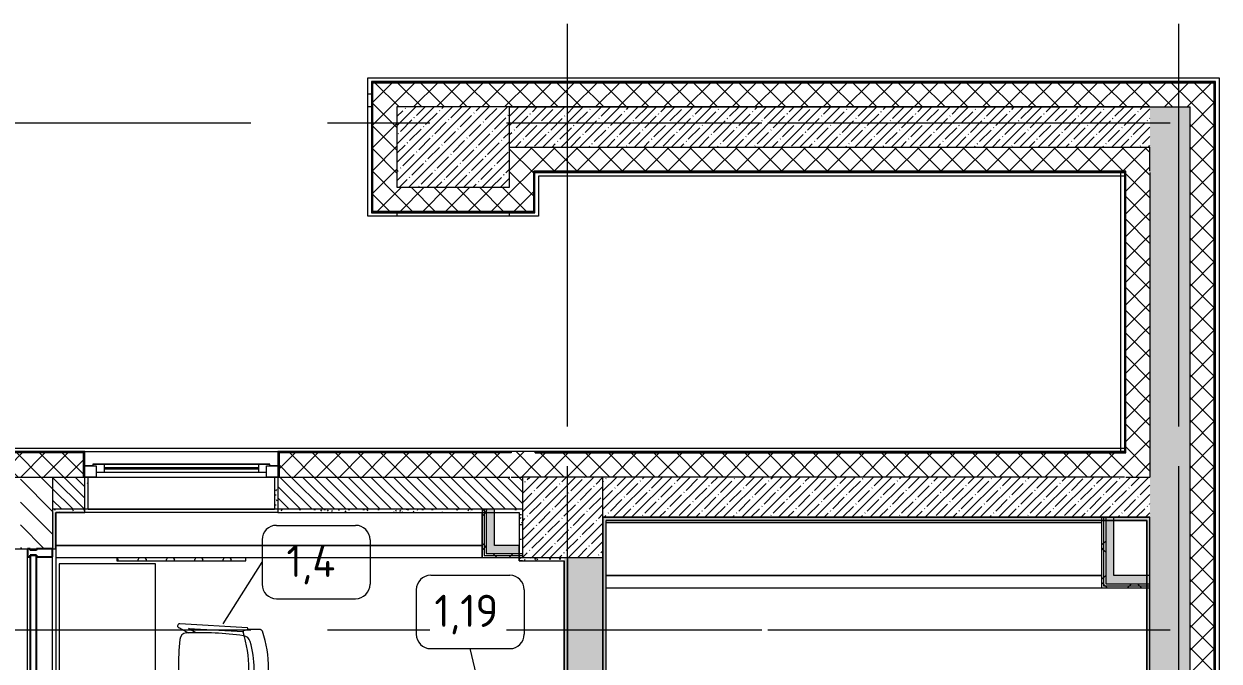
# Model space of a CAD drawing. Header units: millimetres. Extents: x 81494 to 296443, y -8553 to 29000.
# Drawn here: x 117831 to 125260, y 17957 to 21915 of the extents above; entities that cross this region are included whole.
import ezdxf

# ---------------------------------------------------------------- set-up
doc = ezdxf.new("R2010")
doc.units = ezdxf.units.MM
doc.linetypes.add('Осевая', pattern=[3175, 635, -476.25, 1587.5, -476.25])
for name, color, linetype, lineweight in [('A-GLAZ', 7, 'Continuous', 9), ('A-GLAZ-1', 7, 'Continuous', 13), ('A-GLAZ-CURT', 7, 'Continuous', 9), ('A-GLAZ-CURT-1', 7, 'Continuous', 25), ('A-GLAZ-CWMG', 7, 'Continuous', 9), ('A-GLAZ-CWMG-1', 7, 'Continuous', 25), ('A-WALL', 7, 'Continuous', 9), ('I-FURN-IDEN', 7, 'Continuous', 9), ('I-WALL', 7, 'Continuous', 9), ('S-COLS', 7, 'Continuous', 9), ('S-STRS-MBND', 7, 'Continuous', 9), ('Знаки', 7, 'Continuous', 9), ('Оси', 7, 'Continuous', 9), ('Оси-2', 7, 'Осевая', 9)]:
    doc.layers.add(name, color=color, linetype=linetype, lineweight=lineweight)
for name, color, linetype, lineweight, true_color in [('A-WALL-1', 9, 'Continuous', 9, 0x808080), ('A-WALL-FNSH-1', 9, 'Continuous', 9, 0x808080), ('I-FURN-1', 9, 'Continuous', 9, 0x808080)]:
    doc.layers.add(name, color=color, linetype=linetype, lineweight=lineweight, true_color=true_color)
doc.styles.add('GOST Common', font='GOST_Common.ttf', dxfattribs={"height": 200})
pattern_1 = [(45, (0, 0), (-70.71068, 70.71068), []), (135, (0, 0), (-70.71068, -70.71068), [])]
pattern_2 = [(45, (0, 0), (-57.024626, 57.024626), []), (45, (57.025, 0), (-57.024626, 57.024626), [100.806, -20.161, 3.353, -16.808])]
pattern_3 = [(45, (-121180, -18850), (-57.024626, 57.024626), []), (45, (-121122.975, -18850), (-57.024626, 57.024626), [100.806, -20.161, 3.353, -16.808])]
pattern_4 = [(0, (0, 0), (121.92, 30.48), [10.058, -81.382, 10.058, -81.382, -487.68]), (0, (0, 0), (121.92, 30.48), [-182.88, 10.058, -172.822, 10.058, -81.382, -213.36]), (0, (0, 0), (121.92, 30.48), [-457.2, 10.058, -50.902, 10.058, -142.342]), (120, (45.72, 15.24), (-87.356454, 90.345817), [10.058, -81.382, 10.058, -81.382, -487.68]), (120, (45.72, 15.24), (-87.356454, 90.345817), [-182.88, 10.058, -172.822, 10.058, -81.382, -213.36]), (120, (45.72, 15.24), (-87.356454, 90.345817), [-457.2, 10.058, -50.902, 10.058, -142.342]), (240, (60.96, 76.2), (-34.563546, -120.825817), [10.058, -81.382, 10.058, -81.382, -487.68]), (240, (60.96, 76.2), (-34.563546, -120.825817), [-182.88, 10.058, -172.822, 10.058, -81.382, -213.36]), (240, (60.96, 76.2), (-34.563546, -120.825817), [-457.2, 10.058, -50.902, 10.058, -142.342])]
pattern_5 = [(45, (0, 0), (-106.06602, 106.06602), []), (135, (0, 0), (-106.06602, -106.06602), [])]

# ---------------------------------------------------------------- blocks, each defined once
blk = doc.blocks.new('Системная панель - Стекло - 40мм-24262626-План расстановки мебели и оборудования 1 этажа в осях 23_1-33')
at = {"layer": 'A-GLAZ-CURT'}
h = blk.add_hatch(dxfattribs=at)
h.set_pattern_fill('FP_37', color=256, style=0, pattern_type=2)
h.set_pattern_definition([(135, (18065, -117970), (-282.8427, -282.8427), [200, -600]), (135, (18165, -118170), (-282.8427, -282.8427), [600, -200]), (135, (18265, -117770), (-282.8427, -282.8427), [200, -600])])
h.paths.add_polyline_path([(450, 40), (-450, 40), (-450, 0), (450, 0)])
at = {"layer": 'A-GLAZ-CURT-1'}
for p, q in [((450, 40), (-450, 40)), ((-450, 40), (-450, 0)), ((-450, 0), (450, 0)), ((450, 0), (450, 40))]:
    blk.add_line(p, q, dxfattribs=at)
blk = doc.blocks.new('Прямоугольный импост - Импост структурный с накладкой - 160мм-20958586-План расстановки мебели и оборудования 1 этажа в осях 23_1-33')
at = {"layer": 'A-GLAZ-CWMG'}
for p, q in [((117853, 17725), (117853, 18605)), ((118010, 17725), (118010, 18605))]:
    blk.add_line(p, q, dxfattribs=at)
blk = doc.blocks.new('Прямоугольный импост - Импост структурный с накладкой - 160мм-24262628-План расстановки мебели и оборудования 1 этажа в осях 23_1-33')
at = {"layer": 'A-GLAZ-CWMG-1'}
for p, q in [((0, 17), (-50, 17)), ((-50, 17), (-50, 0)), ((-50, 0), (-40, 0)), ((-40, 0), (-40, -40)), ((-10, -40), (-10, 0)), ((-10, 0), (0, 0)), ((0, 0), (0, 17)), ((-40, -40), (-50, -40)), ((-50, -40), (-50, -140)), ((0, -40), (-10, -40)), ((0, -140), (0, -40)), ((-50, -140), (0, -140))]:
    blk.add_line(p, q, dxfattribs=at)
blk = doc.blocks.new('120_Окно_СКБ_1Ст - 120_Окно_СКБ_1Ст_1200х2500_h_ с форточкой-22889524-План расстановки мебели и оборудования 1 этажа в осях 23_1-33')
at = {"layer": 'A-GLAZ'}
for p, q in [((600, 75), (-600, 75)), ((-600, 5), (-550, 5)), ((-480, 25), (480, 25)), ((480, 15), (-480, 15)), ((550, 5), (600, 5))]:
    blk.add_line(p, q, dxfattribs=at)
at = {"layer": 'A-GLAZ-1'}
for p, q in [((-600, 5), (-600, 75)), ((-600, 75), (-530, 75)), ((-530, 75), (-530, 5)), ((530, 5), (530, 75)), ((530, 75), (600, 75)), ((600, 75), (600, 5)), ((-530, 5), (-600, 5)), ((-530, 5), (-550, 5)), ((-550, 5), (-550, -5)), ((530, 45), (-530, 45)), ((-530, 45), (-530, 5)), ((-480, -5), (-480, 45)), ((480, -5), (480, 45)), ((530, 5), (530, 45)), ((600, 5), (530, 5)), ((550, 5), (530, 5)), ((550, -5), (550, 5)), ((-550, -5), (550, -5)), ((550, -5), (-550, -5))]:
    blk.add_line(p, q, dxfattribs=at)
blk = doc.blocks.new('BSC_Колонна _Прямоугольная - 700х500-23282984-План расстановки мебели и оборудования 1 этажа в осях 23_1-33')
at = {"layer": 'S-COLS'}
h = blk.add_hatch(dxfattribs=at)
h.set_pattern_fill('FP_57', color=256, style=0, pattern_type=2)
h.set_pattern_definition([(45, (-120500, -21150), (-57.024626, 57.024626), []), (45, (-120442.975, -21150), (-57.024626, 57.024626), [100.806, -20.161, 3.353, -16.808])])
h.paths.add_polyline_path([(-350, -250), (350, -250), (350, 250), (-350, 250), (-350, -34.8)])
for p, q in [((350, 250), (-350, 250)), ((-350, 250), (-350, -250)), ((350, -250), (350, 250)), ((-350, -250), (350, -250))]:
    blk.add_line(p, q, dxfattribs=at)
blk = doc.blocks.new('BSC_Колонна _Прямоугольная - 500х500-V22-План расстановки мебели и оборудования 1 этажа в осях 23_1-33')
at = {"layer": 'S-COLS'}
h = blk.add_hatch(dxfattribs=at)
h.set_pattern_fill('FP_61', color=256, style=0, pattern_type=2)
h.set_pattern_definition(pattern_3)
h.paths.add_polyline_path([(-250, -250), (250, -250), (250, 250), (-250, 250), (-250, 148.5)])
for p, q in [((250, 250), (-250, 250)), ((-250, 250), (-250, -250)), ((250, -250), (250, 250)), ((-250, -250), (250, -250))]:
    blk.add_line(p, q, dxfattribs=at)
blk = doc.blocks.new('BSC_Колонна _Прямоугольная - 500х500-V24-План расстановки мебели и оборудования 1 этажа в осях 23_1-33')
at = {"layer": 'S-COLS'}
h = blk.add_hatch(dxfattribs=at)
h.set_pattern_fill('FP_61', color=256, style=0, pattern_type=2)
h.set_pattern_definition(pattern_3)
h.paths.add_polyline_path([(-250, -250), (250, -250), (250, 250), (-250, 250), (-250, 148.5)])
for p, q in [((250, 250), (-250, 250)), ((-250, 250), (-250, -250)), ((250, -250), (250, 250)), ((-250, -250), (250, -250))]:
    blk.add_line(p, q, dxfattribs=at)
blk = doc.blocks.new('Стол базовый прямоугольный - 1_2-25479526-План расстановки мебели и оборудования 1 этажа в осях 23_1-33')
at = {"layer": 'I-FURN-1'}
for p, q in [((600, 300), (-600, 300)), ((-600, 300), (-600, -300)), ((600, -300), (600, 300)), ((-600, -300), (600, -300))]:
    blk.add_line(p, q, dxfattribs=at)
blk = doc.blocks.new('Chair_1 noor 78578 - 1_4-V80-План расстановки мебели и оборудования 1 этажа в осях 23_1-33')
at = {"layer": 'I-FURN-1'}
for p, q in [((-130.5, 405.7), (-130.5, 344.8)), ((359.1, 344.8), (359.1, 405.7)), ((-141.2, 329.7), (-165.1, -92)), ((-136.5, -37.1), (-117.3, 302)), ((345.9, 302), (365.1, -37.1)), ((393.7, -92), (369.8, 329.7)), ((-110.2, 8.6), (-136.5, -37.1)), ((365.1, -37.1), (338.8, 8.6)), ((-139.7, -93.5), (-108.8, -39.9)), ((337.4, -39.9), (368.3, -93.5))]:
    blk.add_line(p, q, dxfattribs=at)
for centre, radius, start, end in [((114.3, -271.9), 732.8, 71.31737, 108.68328), ((114.3, -279.3), 660.4, 111.69998, 112.75632), ((-37.4, 344.8), 93.1, 180, 204.98637), ((-37.4, 344.8), 93.1, 186.47848, 204.98637), ((-116, 308.2), 6.35, 204.98637, 258.40915), ((-116, 308.2), 6.35, 204.98637, 287.82764), ((114.3, -408), 746, 71.94453, 107.82764), ((1798.9, 37.7), 1909.3, 171.9659, 182.62606), ((-41.4, 297.5), 50.8, 106.17353, 171.9659), ((114.3, -239.2), 609.6, 73.82647, 106.17353), ((270, 297.5), 50.8, 8.0341, 73.82647), ((-1570.3, 37.7), 1909.3, 357.37394, 8.0341), ((344.3, 307.4), 6.35, 281.41858, 334.47697), ((344.6, 308.2), 6.35, 281.59085, 335.01363), ((266, 344.8), 93.1, 334.47697, 360), ((266, 344.8), 93.1, 335.01363, 353.52152), ((114.3, -279.3), 660.4, 67.24368, 68.30002), ((1798.9, 37.7), 1909.3, 180.87613, 182.33066), ((-1570.3, 37.7), 1909.3, 357.66934, 359.12387), ((-64, -47.7), 44.5, 182.62606, 265.09121), ((292.6, -47.7), 44.4, 275.93956, 357.37394), ((-152.4, -92.7), 12.7, 176.75, 356.75), ((114.8, 2033.8), 2133.6, 265.09121, 274.90442), ((381, -92.7), 12.7, 183.25, 3.25)]:
    blk.add_arc(centre, radius, start, end, dxfattribs=at)
for points in [[(-120.4, 422.3), (-122, 420.8), (-124.7, 417.8), (-127.8, 413.5), (-129.8, 409.4), (-130.4, 406.9), (-130.5, 405.7)], [(359.1, 405.7), (359, 406.9), (358.4, 409.4), (356.4, 413.5), (353.3, 417.8), (350.6, 420.8), (349, 422.3)]]:
    blk.add_open_spline(points, degree=3, dxfattribs=at)
blk = doc.blocks.new('Съемный металлический экран с перфорацией - E3-V171-План расстановки мебели и оборудования 1 этажа в осях 23_1-33')
at = {"layer": 'Знаки'}
h = blk.add_hatch(dxfattribs=at)
h.set_pattern_fill('FP_95', color=256, style=0, pattern_type=2)
h.set_pattern_definition([(0, (-118391.406, -18580), (0, 50.8), [13.612, -74.376]), (60, (-118366.006, -18573.194), (-43.99409, 25.4), [13.612, -74.376]), (120, (-118359.2, -18547.794), (-43.99409, -25.4), [13.612, -74.376]), (30, (-118377.79, -18580), (9e-05, 101.599843), [13.612, -87.988]), (30, (-118403.19, -18536.01), (9e-05, 101.599843), [13.612, -87.988]), (150, (-118391.41, -18580), (-87.98809, -50.799843), [13.612, -87.988]), (150, (-118366.01, -18536.01), (-87.98809, -50.799843), [13.612, -87.988]), (90, (-118359.2, -18561.41), (-87.988, 50.8), [13.612, -87.988]), (90, (-118410, -18561.41), (-87.988, 50.8), [13.612, -87.988])])
h.paths.add_polyline_path([(800, 0), (800, 20), (0, 20), (0, 0), (764.5, 0)])
for p, q in [((0, 20), (0, 0)), ((0, 0), (800, 0)), ((800, 0), (800, 20))]:
    blk.add_line(p, q, dxfattribs=at)
blk = doc.blocks.new('Зашивка приборов отопления2 - Зашивка приборов отопления-33269377-План расстановки мебели и оборудования 1 этажа в осях 23_1-33')
at = {"layer": 'A-WALL'}
for p, q in [((119390, 18900), (118230, 18900)), ((120680.1, 18675), (120680.1, 18880)), ((118030, 18675), (120680.1, 18675)), ((120680.1, 18675), (118030, 18675)), ((120680.1, 18600), (120680.1, 18675)), ((118030, 18600), (120680.1, 18600))]:
    blk.add_line(p, q, dxfattribs=at)
blk = doc.blocks.new('Зашивка приборов отопления3 - Зашивка приборов отопления-33270266-План расстановки мебели и оборудования 1 этажа в осях 23_1-33')
at = {"layer": 'A-WALL'}
for p, q in [((121450, 18487.5), (124530, 18487.5)), ((124530, 18487.5), (121450, 18487.5)), ((121450, 18412.5), (124530, 18412.5))]:
    blk.add_line(p, q, dxfattribs=at)
blk = doc.blocks.new('Марка_Мебель - В прямоуг_Balcon_Марка-25523697-План расстановки мебели и оборудования 1 этажа в осях 23_1-33')
at = {"layer": 'I-FURN-IDEN'}
for p, q in [((-2.455, 2.278), (2.455, 2.278)), ((-3.355, 1.378), (-3.355, -1.384)), ((3.355, 1.378), (3.355, -1.378)), ((-2.461, -2.278), (2.455, -2.278))]:
    blk.add_line(p, q, dxfattribs=at)
for centre, radius, start, end in [((-2.455, 1.378), 0.9, 90, 180), ((2.455, 1.378), 0.9, 0, 90), ((-2.461, -1.384), 0.893, 180, 270), ((2.455, -1.378), 0.9, 270, 0)]:
    blk.add_arc(centre, radius, start, end, dxfattribs=at)

msp = doc.modelspace()

# ---------------------------------------------------------------- hatches: boundary and pattern name
at = {"layer": 'A-WALL'}
h = msp.add_hatch(dxfattribs=at)
h.set_pattern_fill('FP_5', color=256, style=0, pattern_type=2)
h.set_pattern_definition(pattern_1)
h.paths.add_polyline_path([(125080, 21400), (125080, 21550), (120000, 21550), (120000, 21400), (122949, 21400)])
h = msp.add_hatch(dxfattribs=at)
h.set_pattern_fill('FP_5', color=256, style=0, pattern_type=2)
h.set_pattern_definition(pattern_1)
h.paths.add_polyline_path([(125080, -250), (125230, -250), (125230, 7700), (125080, 7700), (125080, -100)])
h.paths.add_polyline_path([(125080, 8900), (125230, 8900), (125230, 10820), (125080, 10820), (125080, 9473.4)])
h.paths.add_polyline_path([(125108, 13120), (125230, 13120), (125230, 13670), (125080, 13670), (125080, 13120)])
h.paths.add_polyline_path([(125230, 15220), (125230, 21550), (125080, 21550), (125080, 15220), (125188, 15220)])
h = msp.add_hatch(dxfattribs=at)
h.set_pattern_fill('FP_5', color=256, style=0, pattern_type=2)
h.set_pattern_definition(pattern_1)
h.paths.add_polyline_path([(120150, 20750), (120150, 21400), (120000, 21400), (120000, 20750)])
h = msp.add_hatch(dxfattribs=at)
h.set_pattern_fill('FP_5', color=256, style=0, pattern_type=2)
h.set_pattern_definition(pattern_1)
h.paths.add_polyline_path([(121000, 20750), (121000, 21150), (120850, 21150), (120850, 20750)])
h = msp.add_hatch(dxfattribs=at)
h.set_pattern_fill('FP_5', color=256, style=0, pattern_type=2)
h.set_pattern_definition(pattern_1)
h.paths.add_polyline_path([(124680, 21000), (124830, 21000), (124830, 21150), (121000, 21150), (121000, 21000), (124321.6, 21000)])
h = msp.add_hatch(dxfattribs=at)
h.set_pattern_fill('FP_5', color=256, style=0, pattern_type=2)
h.set_pattern_definition(pattern_1)
h.paths.add_polyline_path([(124830, 19100), (124830, 21000), (124680, 21000), (124680, 19100)])
h = msp.add_hatch(dxfattribs=at)
h.set_pattern_fill('FP_5', color=256, style=0, pattern_type=2)
h.set_pattern_definition(pattern_1)
h.paths.add_polyline_path([(120850, 20750), (120850, 20900), (120150, 20900), (120150, 20750), (120203.9, 20750)])
h = msp.add_hatch(dxfattribs=at)
h.set_pattern_fill('FP_5', color=256, style=0, pattern_type=2)
h.set_pattern_definition(pattern_1)
h.paths.add_polyline_path([(120860, 19100), (120860, 19250), (119418, 19250), (119418, 19100), (120857, 19100)])
h.paths.add_polyline_path([(118202, 19100), (118202, 19250), (115500.4, 19250), (115500.4, 19100), (118010, 19100)])
h.paths.add_polyline_path([(112908.8, 19100), (112850.4, 19180.7), (112850.4, 19250), (112790.5, 19250), (112800.4, 19236.2), (112800.4, 19100), (112902.7, 19100)])
h = msp.add_hatch(dxfattribs=at)
h.set_pattern_fill('FP_5', color=256, style=0, pattern_type=2)
h.set_pattern_definition(pattern_1)
h.paths.add_polyline_path([(121010, 19100), (121010, 19258), (120860, 19258), (120860, 19100), (120930, 19100)])
h = msp.add_hatch(dxfattribs=at)
h.set_pattern_fill('FP_5', color=256, style=0, pattern_type=2)
h.set_pattern_definition(pattern_1)
h.paths.add_polyline_path([(124680, 19100), (124680, 19250), (121010, 19250), (121010, 19100), (124677, 19100)])
h = msp.add_hatch(dxfattribs=at)
h.set_pattern_fill('FP_1', color=256, style=0, pattern_type=2)
h.set_pattern_definition([(135, (0, 0), (-35.35534, -35.35534), [])])
h.paths.add_polyline_path([(120203.9, 18900), (120930, 18900), (120930, 19100), (119410, 19100), (119410, 18900), (119517.6, 18900)])
h.paths.add_polyline_path([(118210, 18900), (118210, 19100), (118010, 19100), (118010, 18900), (118145, 18900)])
at = {"layer": 'I-WALL'}
h = msp.add_hatch(dxfattribs=at)
h.set_pattern_fill('FP_2', color=256, style=0, pattern_type=2)
h.set_pattern_definition(pattern_2)
h.paths.add_polyline_path([(124830, 21150), (124830, 21400), (120850, 21400), (120850, 21150), (122949, 21150)])
h = msp.add_hatch(dxfattribs=at)
h.set_pattern_fill('FP_2', color=256, style=0, pattern_type=2)
h.set_pattern_definition(pattern_2)
h.paths.add_polyline_path([(124830, 10600), (125080, 10600), (125080, 10820), (124830, 10820)])
h.paths.add_polyline_path([(124830, 13120), (125080, 13120), (125080, 13670), (124830, 13670), (124830, 13450)])
h.paths.add_polyline_path([(125080, 15220), (125080, 21400), (124830, 21400), (124830, 15220)])
h = msp.add_hatch(dxfattribs=at)
h.set_pattern_fill('FP_4', color=256, style=0, pattern_type=2)
h.set_pattern_definition([(135, (0, 0), (-70.71068, -70.71068), [])])
h.paths.add_polyline_path([(117810, 16450), (118010, 16450), (118010, 17675), (117810, 17675), (117810, 16520)])
h.paths.add_polyline_path([(117810, 18655), (118010, 18655), (118010, 19100), (117810, 19100), (117810, 18900)])
h = msp.add_hatch(dxfattribs=at)
h.set_pattern_fill('FP_67', color=256, style=0, pattern_type=2)
h.set_pattern_definition(pattern_4)
h.paths.add_polyline_path([(118230, 18900), (118230, 19098), (118210, 19098), (118210, 18900)])
h = msp.add_hatch(dxfattribs=at)
h.set_pattern_fill('FP_67', color=256, style=0, pattern_type=2)
h.set_pattern_definition(pattern_4)
h.paths.add_polyline_path([(119410, 18900), (119410, 19098), (119390, 19098), (119390, 18900)])
h = msp.add_hatch(dxfattribs=at)
h.set_pattern_fill('FP_2', color=256, style=0, pattern_type=2)
h.set_pattern_definition(pattern_2)
h.paths.add_polyline_path([(124605, 18850), (124830, 18850), (124830, 19100), (121430, 19100), (121430, 18850), (124555, 18850)])
h = msp.add_hatch(dxfattribs=at)
h.set_pattern_fill('FP_67', color=256, style=0, pattern_type=2)
h.set_pattern_definition(pattern_4)
h.paths.add_polyline_path([(120910, 18880), (120910, 18900), (119410, 18900), (119410, 18880), (120897, 18880)])
h.paths.add_polyline_path([(118030, 18880), (118210, 18880), (118210, 18900), (118010, 18900), (118010, 18880)])
h = msp.add_hatch(dxfattribs=at)
h.set_pattern_fill('FP_67', color=256, style=0, pattern_type=2)
h.set_pattern_definition(pattern_4)
h.paths.add_polyline_path([(118030, 13620), (118030, 14400), (118018, 14400), (118018, 14370), (118010, 14370), (118010, 13620), (118018, 13620)])
h.paths.add_polyline_path([(118030, 15350), (118030, 17675), (118010, 17675), (118010, 15380), (118018, 15380), (118018, 15350)])
h.paths.add_polyline_path([(118010, 18655), (118030, 18655), (118030, 18880), (118010, 18880)])
h = msp.add_hatch(dxfattribs=at)
h.set_pattern_fill('FP_71', color=256, style=0, pattern_type=2)
h.set_pattern_definition(pattern_5)
h.paths.add_polyline_path([(120693.1, 18612.5), (120693.1, 18900), (120680.6, 18900), (120680.6, 18612.5)])
h = msp.add_hatch(dxfattribs=at)
h.set_pattern_fill('FP_71', color=256, style=0, pattern_type=2)
h.set_pattern_definition(pattern_5)
h.paths.add_polyline_path([(120705.6, 18625), (120705.6, 18900), (120693.1, 18900), (120693.1, 18625)])
for points in [[(120755.6, 18675), (120755.6, 18900), (120705.6, 18900), (120705.6, 18675)], [(124605, 18487.5), (124605, 18850), (124555, 18850), (124555, 18487.5)], [(120910, 18625), (120910, 18675), (120705.6, 18675), (120705.6, 18625), (120890.2, 18625)], [(124830, 18437.5), (124830, 18487.5), (124555, 18487.5), (124555, 18437.5)]]:
    msp.add_hatch(color=256, dxfattribs=at).paths.add_polyline_path(points)
h = msp.add_hatch(dxfattribs=at)
h.set_pattern_fill('FP_67', color=256, style=0, pattern_type=2)
h.set_pattern_definition(pattern_4)
h.paths.add_polyline_path([(120910, 18625), (120930, 18625), (120930, 18900), (120910, 18900), (120910, 18675)])
h = msp.add_hatch(dxfattribs=at)
h.set_pattern_fill('FP_67', color=256, style=0, pattern_type=2)
h.set_pattern_definition(pattern_4)
h.paths.add_polyline_path([(124810, 18830), (124810, 18850), (121430, 18850), (121430, 18830), (124809, 18830)])
h = msp.add_hatch(dxfattribs=at)
h.set_pattern_fill('FP_67', color=256, style=0, pattern_type=2)
h.set_pattern_definition(pattern_4)
h.paths.add_polyline_path([(121450, 10600), (121450, 10800), (121438, 10800), (121438, 10770), (121430, 10770), (121430, 10600)])
h.paths.add_polyline_path([(121450, 12250), (121450, 18830), (121430, 18830), (121430.1, 12280), (121438, 12280), (121438, 12250)])
h = msp.add_hatch(dxfattribs=at)
h.set_pattern_fill('FP_71', color=256, style=0, pattern_type=2)
h.set_pattern_definition(pattern_5)
h.paths.add_polyline_path([(124542.5, 18425), (124542.5, 18850), (124530, 18850), (124530, 18425)])
h = msp.add_hatch(dxfattribs=at)
h.set_pattern_fill('FP_71', color=256, style=0, pattern_type=2)
h.set_pattern_definition(pattern_5)
h.paths.add_polyline_path([(124542.5, 18437.5), (124555, 18437.5), (124555, 18850), (124542.5, 18850), (124542.5, 18469.4)])
h = msp.add_hatch(dxfattribs=at)
h.set_pattern_fill('FP_67', color=256, style=0, pattern_type=2)
h.set_pattern_definition(pattern_4)
h.paths.add_polyline_path([(124830, 13570), (124830, 13670), (124810, 13670), (124810, 13570)])
h.paths.add_polyline_path([(124810, 15220), (124830, 15220), (124830, 18850), (124810, 18850), (124810, 16881.8)])
h = msp.add_hatch(dxfattribs=at)
h.set_pattern_fill('FP_71', color=256, style=0, pattern_type=2)
h.set_pattern_definition(pattern_5)
h.paths.add_polyline_path([(120930, 18600), (120930, 18612.5), (120680.6, 18612.5), (120680.6, 18600), (120910, 18600)])
h = msp.add_hatch(dxfattribs=at)
h.set_pattern_fill('FP_71', color=256, style=0, pattern_type=2)
h.set_pattern_definition(pattern_5)
h.paths.add_polyline_path([(120890.2, 18612.5), (120930, 18612.5), (120930, 18625), (120693.1, 18625), (120693.1, 18612.5)])
h = msp.add_hatch(dxfattribs=at)
h.set_pattern_fill('FP_67', color=256, style=0, pattern_type=2)
h.set_pattern_definition(pattern_4)
h.paths.add_polyline_path([(121177, 18580), (121190, 18580), (121190, 18600), (120910, 18600), (120910, 18580), (120930, 18580)])
h = msp.add_hatch(dxfattribs=at)
h.set_pattern_fill('FP_67', color=256, style=0, pattern_type=2)
h.set_pattern_definition(pattern_4)
h.paths.add_polyline_path([(121190, 13920), (121210, 13920), (121210, 18600), (121190, 18600), (121190, 13933)])
h = msp.add_hatch(dxfattribs=at)
h.set_pattern_fill('FP_2', color=256, style=0, pattern_type=2)
h.set_pattern_definition(pattern_2)
h.paths.add_polyline_path([(121430, 10380), (121430, 10825), (121210, 10825), (121210, 10380)])
h.paths.add_polyline_path([(121430, 12225), (121430, 13400), (121210, 13400), (121210, 12225), (121380, 12225)])
h.paths.add_polyline_path([(121222, 13900), (121430, 13900), (121430, 18600), (121210, 18600), (121210, 13900)])
h = msp.add_hatch(dxfattribs=at)
h.set_pattern_fill('FP_71', color=256, style=0, pattern_type=2)
h.set_pattern_definition(pattern_5)
h.paths.add_polyline_path([(124830, 18412.5), (124830, 18425), (124530, 18425), (124530, 18412.5)])
h = msp.add_hatch(dxfattribs=at)
h.set_pattern_fill('FP_71', color=256, style=0, pattern_type=2)
h.set_pattern_definition(pattern_5)
h.paths.add_polyline_path([(124830, 18425), (124830, 18437.5), (124542.5, 18437.5), (124542.5, 18425)])

# ---------------------------------------------------------------- linework, layer by layer
at = {"layer": 'A-WALL'}
for p, q in [((119970, 21580), (125260, 21580)), ((119970, 20720), (119970, 21580)), ((119997, 21553), (125233, 21553)), ((119997, 20747), (119997, 21553)), ((120000, 21550), (125230, 21550)), ((120000, 20750), (120000, 21550)), ((125230, 15220), (125230, 21550)), ((125233, 15220), (125233, 21553)), ((125260, 21580), (125260, 15105)), ((119992, 21479), (119970, 21479)), ((119992, 21400), (119970, 21400)), ((125080, 8900), (125080, 21400)), ((124830, 21000), (124830, 21150)), ((124680, 21000), (121000, 21000)), ((121000, 20750), (121000, 21000)), ((124677, 20997), (121003, 20997)), ((121003, 20747), (121003, 20997)), ((121008, 20997), (121008, 20992)), ((124672, 20970), (121030, 20970)), ((121030, 20970), (121030, 20720)), ((124650, 19258), (124650, 20992)), ((124677, 19253), (124677, 20997)), ((124680, 19250), (124680, 21000)), ((124830, 20992), (124830, 19100)), ((121003, 20747), (119997, 20747)), ((121000, 20750), (120000, 20750)), ((120150, 20742), (120150, 20720)), ((120850, 20720), (120850, 20742)), ((121030, 20720), (119970, 20720)), ((115352.4, 19280), (124672.1, 19280)), ((118205, 19253), (115500.4, 19253)), ((118202, 19250), (115500.4, 19250)), ((118202, 19100), (118202, 19250)), ((118205, 19100), (118205, 19253)), ((118210, 19258), (119410, 19258)), ((119415, 19253), (119415, 19100)), ((120857, 19253), (119415, 19253)), ((120860, 19250), (119418, 19250)), ((119418, 19250), (119418, 19100)), ((120852, 19253), (120852, 19258)), ((120857, 19258), (120857, 19253)), ((120860, 19258), (120860, 19250)), ((121010, 19250), (121010, 19258)), ((121010, 19253), (124677, 19253)), ((121010, 19250), (124680, 19250)), ((116100.4, 19100), (118210, 19100)), ((119410, 19100), (120852, 19100)), ((120860, 19100), (120930, 19100)), ((124680, 19100), (124830, 19100)), ((118030, 18655), (118030, 18880)), ((118210, 18880), (118030, 18880)), ((119410, 18880), (120910, 18880)), ((120693.1, 18900), (120693.1, 18612.5)), ((120705.6, 18900), (120705.6, 18625)), ((120910, 18880), (120910, 18675)), ((121450, 17430.4), (121450, 18830)), ((124810, 18830), (121450, 18830)), ((124542.5, 18850), (124542.5, 18425)), ((124555, 18850), (124555, 18437.5)), ((124809, 18829), (124809, 18830)), ((124810, 18830), (124810, 15220)), ((120693.1, 18612.5), (120930, 18612.5)), ((120705.6, 18625), (120930, 18625)), ((120930, 18580), (121190, 18580)), ((121190, 13920), (121190, 18580)), ((124542.5, 18425), (124830, 18425)), ((124555, 18437.5), (124830, 18437.5))]:
    msp.add_line(p, q, dxfattribs=at)
at = {"layer": 'A-WALL-1'}
for p, q in [((124830, 21400), (120850, 21400)), ((120850, 21400), (125080, 21400)), ((120850, 21150), (124830, 21150)), ((121010, 19258), (120860, 19258)), ((118010, 19100), (118010, 18655)), ((118210, 18880), (118210, 19100)), ((118230, 19098), (118210, 19098)), ((118230, 18900), (118230, 19098)), ((119390, 19098), (119390, 18900)), ((119410, 19098), (119390, 19098)), ((119410, 19100), (119410, 18880)), ((124672, 19100), (121430, 19100)), ((118230, 18900), (118010, 18900)), ((120930, 18900), (119390, 18900)), ((120680.6, 18900), (120680.6, 18600)), ((120755.6, 18675), (120755.6, 18900)), ((121430, 18850), (124830, 18850)), ((124530, 18850), (124530, 18412.5)), ((124605, 18487.5), (124605, 18850)), ((124830, 15220), (124830, 18850)), ((117760, 18655), (118030, 18655)), ((120910, 18675), (120755.6, 18675)), ((120680.6, 18600), (120930, 18600)), ((121210, 18600), (121210, 13900)), ((121210, 13900), (121210, 18600)), ((121430, 13900), (121430, 18600)), ((124830, 18487.5), (124605, 18487.5)), ((124530, 18412.5), (124830, 18412.5))]:
    msp.add_line(p, q, dxfattribs=at)
at = {"layer": 'A-WALL-FNSH-1'}
for p, q in [((125238, 21558), (119992, 21558)), ((119992, 21558), (119992, 20742)), ((125238, 15220), (125238, 21558)), ((121008, 20992), (124672, 20992)), ((121008, 20742), (121008, 20992)), ((124672, 20992), (124672, 19258)), ((119992, 20742), (121008, 20742)), ((118210, 19258), (115500.4, 19258)), ((118210, 19100), (118210, 19258)), ((120860, 19258), (119410, 19258)), ((119410, 19258), (119410, 19100)), ((124672, 19258), (121010, 19258)), ((118231, 19098), (118230, 19098)), ((118231, 18900), (118231, 19098)), ((119389, 19098), (119389, 18900)), ((119390, 19098), (119389, 19098)), ((118031, 15350), (118031, 18879)), ((118031, 18879), (118210, 18879)), ((118210, 18879), (118210, 18880)), ((118230, 18900), (118231, 18900)), ((119389, 18900), (119390, 18900)), ((119410, 18880), (119410, 18879)), ((119410, 18879), (120909, 18879)), ((120909, 18879), (120909, 18579)), ((124809, 18829), (121450, 18829)), ((121450, 18818), (124530, 18818)), ((121451, 17430.4), (121451, 18829)), ((124809, 18829), (124809, 15220)), ((120910, 18580), (120910, 18675)), ((120909, 18579), (121189, 18579)), ((120930, 18580), (120910, 18580)), ((121189, 18579), (121189, 13921))]:
    msp.add_line(p, q, dxfattribs=at)
at = {"layer": 'I-FURN-IDEN'}
for p, q in [((119069.4, 18187.9), (119311.6, 18572.2)), ((120690, 17680), (120605.7, 18034.1))]:
    msp.add_line(p, q, dxfattribs=at)
at = {"layer": 'I-WALL'}
for p, q in [((119410, 18880), (118210, 18880)), ((118231, 18900), (119389, 18900)), ((118030, 18655), (118030, 17675))]:
    msp.add_line(p, q, dxfattribs=at)
at = {"layer": 'S-STRS-MBND'}
for p, q in [((121430, 18850), (121430, 17350)), ((124830, 18850), (121430, 18850)), ((124830, 17350), (124830, 18850))]:
    msp.add_line(p, q, dxfattribs=at)
at = {"layer": 'Оси'}
for p, q in [((121210, 19415.1), (121210, 21915.1)), ((125010, 19415.1), (125010, 21915.1)), ((122455, 21300), (124955, 21300)), ((122455, 18150), (124955, 18150))]:
    msp.add_line(p, q, dxfattribs=at)
at = {"layer": 'Оси-2'}
for p, q in [((84793.9, 21300), (122455, 21300)), ((121210, 593.7), (121210, 19415.1)), ((125010, 593.7), (125010, 19415.1)), ((84793.9, 18150), (122455, 18150))]:
    msp.add_line(p, q, dxfattribs=at)

# ---------------------------------------------------------------- block references
at = {"layer": 'A-GLAZ', "rotation": 180}
msp.add_blockref('120_Окно_СКБ_1Ст - 120_Окно_СКБ_1Ст_1200х2500_h_ с форточкой-22889524-План расстановки мебели и оборудования 1 этажа в осях 23_1-33', (118810, 19175), dxfattribs=at)
at = {"layer": 'A-GLAZ-CURT', "rotation": 269.9999999999995}
msp.add_blockref('Системная панель - Стекло - 40мм-24262626-План расстановки мебели и оборудования 1 этажа в осях 23_1-33', (117870, 18165), dxfattribs=at)
at = {"layer": 'A-GLAZ-CWMG', "rotation": 89.99999999999955}
msp.add_blockref('Прямоугольный импост - Импост структурный с накладкой - 160мм-24262628-План расстановки мебели и оборудования 1 этажа в осях 23_1-33', (117870, 18655), dxfattribs=at)
at = {"layer": 'A-GLAZ-CWMG'}
msp.add_blockref('Прямоугольный импост - Импост структурный с накладкой - 160мм-20958586-План расстановки мебели и оборудования 1 этажа в осях 23_1-33', (0, 0), dxfattribs=at)
at = {"layer": 'A-WALL'}
for name in ['Зашивка приборов отопления2 - Зашивка приборов отопления-33269377-План расстановки мебели и оборудования 1 этажа в осях 23_1-33', 'Зашивка приборов отопления3 - Зашивка приборов отопления-33270266-План расстановки мебели и оборудования 1 этажа в осях 23_1-33']:
    msp.add_blockref(name, (0, 0), dxfattribs=at)
at = {"layer": 'I-FURN-1'}
for name, p, rotation in [('Стол базовый прямоугольный - 1_2-25479526-План расстановки мебели и оборудования 1 этажа в осях 23_1-33', (118350, 17960), 89.99999999999994), ('Chair_1 noor 78578 - 1_4-V80-План расстановки мебели и оборудования 1 этажа в осях 23_1-33', (118891.7, 18022.8), 270.0000000000001)]:
    msp.add_blockref(name, p, dxfattribs=dict(at, rotation=rotation))
at = {"layer": 'I-FURN-IDEN', "xscale": 99.99999999999993, "yscale": 99.99999999999993, "zscale": 99.99999999999993}
for p in [(119647.1, 18572.2), (120605.7, 18261.8)]:
    msp.add_blockref('Марка_Мебель - В прямоуг_Balcon_Марка-25523697-План расстановки мебели и оборудования 1 этажа в осях 23_1-33', p, dxfattribs=at)
at = {"layer": 'S-COLS'}
for name, p in [('BSC_Колонна _Прямоугольная - 700х500-23282984-План расстановки мебели и оборудования 1 этажа в осях 23_1-33', (120500, 21150)), ('BSC_Колонна _Прямоугольная - 500х500-V22-План расстановки мебели и оборудования 1 этажа в осях 23_1-33', (121180, 18850)), ('BSC_Колонна _Прямоугольная - 500х500-V24-План расстановки мебели и оборудования 1 этажа в осях 23_1-33', (121180, 18850))]:
    msp.add_blockref(name, p, dxfattribs=at)
at = {"layer": 'Знаки'}
msp.add_blockref('Съемный металлический экран с перфорацией - E3-V171-План расстановки мебели и оборудования 1 этажа в осях 23_1-33', (118410, 18580), dxfattribs=at)

# ---------------------------------------------------------------- texts
at = {"layer": 'I-FURN-IDEN', "char_height": 200, "attachment_point": 1, "style": 'GOST Common'}
for s, insert, width in [('1,4', (119463.6, 18679.3), 408.861), ('1,19', (120382.7, 18368.9), 505.063)]:
    msp.add_mtext(s, dxfattribs=dict(at, insert=insert, width=width))

doc.saveas('drawing.dxf')
